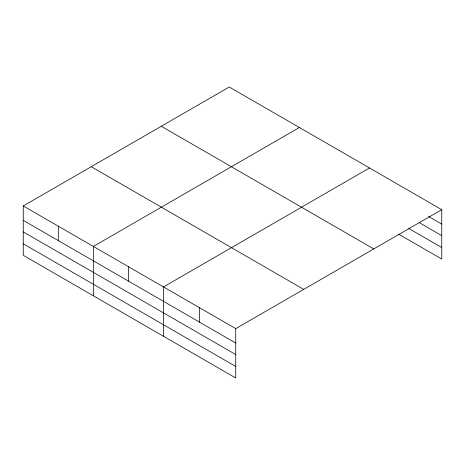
<?xml version="1.0" encoding="UTF-8"?>
<svg xmlns="http://www.w3.org/2000/svg" width="465" height="465" viewBox="0 0 465 465"><rect width="100%" height="100%" fill="white"/><g stroke="black" fill="none" stroke-linecap="round" stroke-linejoin="round"><path stroke-width="0.7" d="M235.732 354.568L235.732 328.633L23.25 205.954L23.25 255.314L235.732 377.987L235.732 354.568L23.25 231.895M398.778 234.232L441.75 259.046L441.75 209.686L229.268 87.013L23.25 205.954M299.39 127.497L93.366 246.438L93.366 295.798M369.506 167.975L163.488 286.922L163.488 336.276M235.732 328.633L441.75 209.686M428.672 216.545L441.75 224.095M419.331 222.683L441.75 235.627M408.741 228.455L441.75 247.508M161.285 126.265L373.761 248.938M91.239 166.703L303.715 289.381M23.25 220.364L235.732 343.036M23.25 243.782L235.732 366.455M199.607 307.778L199.607 322.181M128.427 266.678L128.427 281.087M58.311 226.199L58.311 240.603"/></g></svg>
